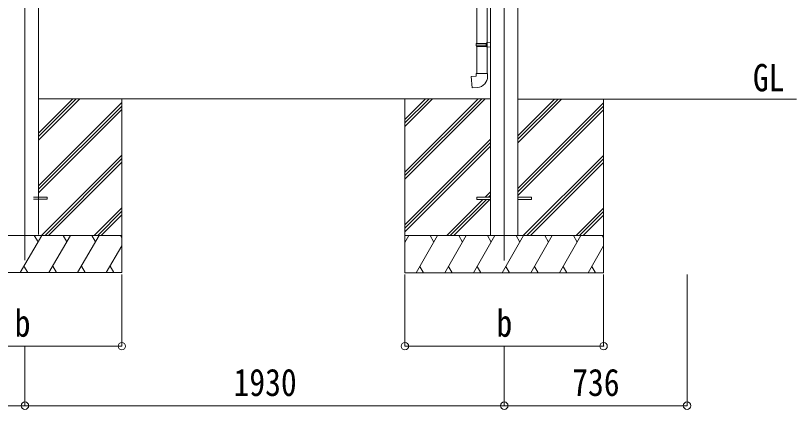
# Model space of a CAD drawing. Units: millimetres at full size, sheet at 1:30. Extents: x -8385 to 8479, y -5853 to 5787.
# Drawn here: x 3094 to 6238, y -1951 to -364 of the extents above; entities that cross this region are included whole.
import ezdxf
from ezdxf.enums import TextEntityAlignment as Align

# ---------------------------------------------------------------- set-up
doc = ezdxf.new("R2010")
doc.units = ezdxf.units.MM
doc.header["$LTSCALE"] = 30
doc.header["$PDMODE"] = 32
doc.header["$PDSIZE"] = 30
for name, color, linetype, lineweight in [('0-0_0', 7, 'Continuous', 9), ('0-1_本体', 4, 'Continuous', 9), ('0-2_部品', 7, 'Continuous', 9), ('0-8_PARTS2', 2, 'Continuous', 9), ('0-A_寸法', 4, 'Continuous', 9)]:
    doc.layers.add(name, color=color, linetype=linetype, lineweight=lineweight)
doc.styles.add('ＭＳ ゴシック', font='')
doc.styles.get('ＭＳ ゴシック').set_extended_font_data('MS Gothic')

msp = doc.modelspace()

# ---------------------------------------------------------------- linework, layer by layer
at = {"layer": '0-0_0'}
for p, q in [((3186.31, -865.81), (3352.34, -699.78)), ((3186.31, -851.67), (3338.2, -699.78)), ((3186.31, -837.53), (3324.05, -699.78)), ((3186.31, -699.78), (5006.31, -699.78)), ((3186.31, -1049.66), (3521.51, -714.46)), ((3521.51, -699.78), (3521.51, -1399.78)), ((4661.31, -700.79), (4661.31, -1400.79)), ((4661.31, -994.97), (4955.49, -700.79)), ((4661.31, -1009.11), (4969.63, -700.79)), ((4661.31, -1023.25), (4983.77, -700.79)), ((4661.31, -811.12), (4771.64, -700.79)), ((4661.31, -796.98), (4757.49, -700.79)), ((4661.31, -782.84), (4743.35, -700.79)), ((5116.31, -700.79), (6237.51, -700.79)), ((5116.31, -876.62), (5292.14, -700.79)), ((5116.31, -862.48), (5277.99, -700.79)), ((5116.31, -848.34), (5263.85, -700.79)), ((5116.31, -1060.47), (5461.31, -715.47)), ((5461.31, -700.79), (5461.31, -1400.79)), ((3186.31, -1063.8), (3521.51, -728.6)), ((3186.31, -1077.94), (3521.51, -742.75)), ((5116.31, -1074.61), (5461.31, -729.62)), ((5116.31, -1088.75), (5461.31, -743.76)), ((4661.31, -1207.1), (5006.31, -862.1)), ((4661.31, -1221.24), (5006.31, -876.25)), ((4661.31, -1235.39), (5006.31, -890.39)), ((3198.31, -1249.78), (3521.51, -926.59)), ((3212.46, -1249.78), (3521.51, -940.73)), ((5138.11, -1250.79), (5461.31, -927.6)), ((5152.26, -1250.79), (5461.31, -941.75)), ((3226.6, -1249.78), (3521.51, -954.88)), ((5166.4, -1250.79), (5461.31, -955.89)), ((4984.25, -1096.29), (5006.31, -1074.24)), ((4998.39, -1096.29), (5006.31, -1088.38)), ((4829.75, -1250.79), (4975.25, -1105.29)), ((4843.89, -1250.79), (4989.39, -1105.29)), ((4858.03, -1250.79), (5003.53, -1105.29)), ((3410.45, -1249.78), (3521.51, -1138.72)), ((3424.59, -1249.78), (3521.51, -1152.87)), ((5350.25, -1250.79), (5461.31, -1139.74)), ((5364.39, -1250.79), (5461.31, -1153.88)), ((3438.73, -1249.78), (3521.51, -1167.01)), ((5378.53, -1250.79), (5461.31, -1168.02)), ((3521.51, -1249.78), (2721.51, -1249.78)), ((3112.66, -1399.78), (3199.27, -1249.78)), ((3184.26, -1275.76), (3169.26, -1249.78)), ((3228.13, -1399.78), (3314.74, -1249.78)), ((3299.74, -1275.76), (3284.73, -1249.78)), ((3343.6, -1399.78), (3430.21, -1249.78)), ((3400.21, -1249.78), (3415.21, -1275.76)), ((3515.67, -1249.78), (3521.51, -1259.88)), ((5461.31, -1250.79), (4661.31, -1250.79)), ((4661.31, -1278.3), (4677.18, -1250.79)), ((4706.05, -1400.79), (4792.65, -1250.79)), ((4777.65, -1276.77), (4762.65, -1250.79)), ((4821.52, -1400.79), (4908.12, -1250.79)), ((4893.12, -1276.78), (4878.12, -1250.79)), ((4936.99, -1400.79), (5023.59, -1250.79)), ((5008.59, -1276.78), (4993.59, -1250.79)), ((5052.46, -1400.79), (5139.06, -1250.79)), ((5124.06, -1276.77), (5109.06, -1250.79)), ((5167.93, -1400.79), (5254.53, -1250.79)), ((5239.53, -1276.77), (5224.53, -1250.79)), ((5283.4, -1400.79), (5370.01, -1250.79)), ((5340, -1250.79), (5355, -1276.77)), ((5455.47, -1250.79), (5461.31, -1260.89)), ((3459.07, -1399.78), (3521.51, -1291.64)), ((5398.87, -1400.79), (5461.31, -1292.66)), ((3127.66, -1373.8), (3142.66, -1399.78)), ((3243.13, -1373.8), (3258.13, -1399.78)), ((3358.6, -1373.8), (3373.6, -1399.78)), ((3474.07, -1373.8), (3489.07, -1399.78)), ((4721.05, -1374.81), (4736.05, -1400.79)), ((4836.52, -1374.81), (4851.52, -1400.79)), ((4951.99, -1374.81), (4966.99, -1400.79)), ((5067.46, -1374.81), (5082.46, -1400.79)), ((5182.93, -1374.81), (5197.93, -1400.79)), ((5298.4, -1374.81), (5313.4, -1400.79)), ((5413.87, -1374.81), (5428.87, -1400.79)), ((2721.51, -1399.78), (3521.51, -1399.78)), ((4661.31, -1400.79), (5461.31, -1400.79))]:
    msp.add_line(p, q, dxfattribs=at)
at = {"layer": '0-1_本体'}
for p, q in [((3186.31, 1633.67), (3186.31, -1246.33)), ((5006.31, 1629.21), (5006.31, -1250.79)), ((5116.31, 1629.21), (5116.31, -1250.79))]:
    msp.add_line(p, q, dxfattribs=at)
at = {"layer": '0-2_部品'}
for p, q in [((4950.31, 356.96), (4950.31, -476.2)), ((4992.31, 354.4), (4992.31, -473.64)), ((4948.31, -478.2), (4949.31, -476.2)), ((4948.31, -478.2), (4992.31, -478.2)), ((4948.31, -478.2), (4948.31, -486.2)), ((4948.31, -486.2), (4992.31, -486.2)), ((4948.31, -486.2), (4949.31, -488.2)), ((4949.31, -476.2), (4992.31, -476.2)), ((4949.31, -488.2), (4992.31, -488.2)), ((4950.31, -488.2), (4950.31, -598.2)), ((4987.83, -478.2), (4987.4, -476.2)), ((4990.31, -473.7), (5006.31, -473.23)), ((4990.31, -475.7), (4990.31, -473.7)), ((4990.31, -475.7), (4992.31, -475.7)), ((4990.31, -490.7), (4990.31, -488.7)), ((4990.31, -490.7), (5006.31, -491.17)), ((4992.31, -490.76), (4992.31, -598.2)), ((5006.31, -473.23), (5006.31, -491.17)), ((4948.31, -598.2), (4994.31, -598.2)), ((4948.31, -608.2), (4948.31, -598.2)), ((4994.31, -598.2), (4994.31, -609.11))]:
    msp.add_line(p, q, dxfattribs=at)
at = {"layer": '0-2_部品', "color": 4}
for p, q in [((3221.11, -1095.28), (3166.31, -1095.28)), ((4951.51, -1096.29), (4951.51, -1105.29)), ((5006.31, -1096.29), (4951.51, -1096.29)), ((5171.11, -1096.29), (5116.31, -1096.29)), ((5006.31, -1105.29), (4951.51, -1105.29))]:
    msp.add_line(p, q, dxfattribs=at)
at = {"layer": '0-2_部品'}
for points in [[(4987.83, -478.2), (4987.83, -486.2), (4987.4, -488.2)], [(4990.31, -488.7), (4992.31, -488.7), (4992.31, -475.7)], [(4953.23, -653.94), (4932.39, -655.77), (4928.38, -609.94), (4948.31, -608.2)]]:
    msp.add_lwpolyline(points, dxfattribs=at)
at = {"layer": '0-2_部品', "color": 4}
for points in [[(3221.11, -1095.28), (3221.11, -1104.28), (3166.31, -1104.28)], [(5171.11, -1096.29), (5171.11, -1105.29), (5116.31, -1105.29)]]:
    msp.add_lwpolyline(points, dxfattribs=at)
at = {"layer": '0-2_部品'}
msp.add_arc((4949.31, -609.11), 45, 275, 0, dxfattribs=at)
at = {"layer": '0-8_PARTS2'}
for p, q in [((3131.31, 1600.22), (3131.31, -1349.78)), ((5061.31, 1599.21), (5061.31, -1350.79))]:
    msp.add_line(p, q, dxfattribs=at)
at = {"layer": '0-A_寸法', "color": 6}
for p, q in [((3521.51, -1696.17), (3521.51, -1407.2)), ((4661.31, -1696.17), (4661.31, -1407.2)), ((5461.31, -1696.17), (5461.31, -1407.2)), ((5797.31, -1936.15), (5797.31, -1407.2)), ((2721.51, -1696.17), (3521.51, -1696.17)), ((3131.31, -1936.15), (3131.31, -1696.17)), ((4661.31, -1696.17), (5461.31, -1696.17)), ((5061.31, -1936.15), (5061.31, -1696.17)), ((5061.31, -1936.15), (5061.31, -1696.17)), ((-168.69, -1936.15), (3131.31, -1936.15)), ((3131.31, -1936.15), (5061.31, -1936.15)), ((5061.31, -1936.15), (5797.31, -1936.15))]:
    msp.add_line(p, q, dxfattribs=at)
for p in [(3521.51, -1696.17), (4661.31, -1696.17), (5461.31, -1696.17), (3131.31, -1936.15), (5061.31, -1936.15), (5797.31, -1936.15)]:
    msp.add_point(p, dxfattribs=at)

# ---------------------------------------------------------------- texts
at = {"layer": '0-0_0', "style": 'ＭＳ ゴシック', "width": 0.85}
msp.add_text('GL', height=110, dxfattribs=at).set_placement((6062.42, -702.22), align=Align.BOTTOM_LEFT)
at = {"layer": '0-A_寸法', "color": 7, "style": 'ＭＳ ゴシック', "width": 0.85}
for s, p in [('b', (3090.26, -1691.17)), ('b', (5030.06, -1691.17)), ('1930', (3971.31, -1930.15)), ('736', (5334.81, -1930.15))]:
    msp.add_text(s, height=110, dxfattribs=at).set_placement(p, align=Align.BOTTOM_LEFT)

doc.saveas('drawing.dxf')
